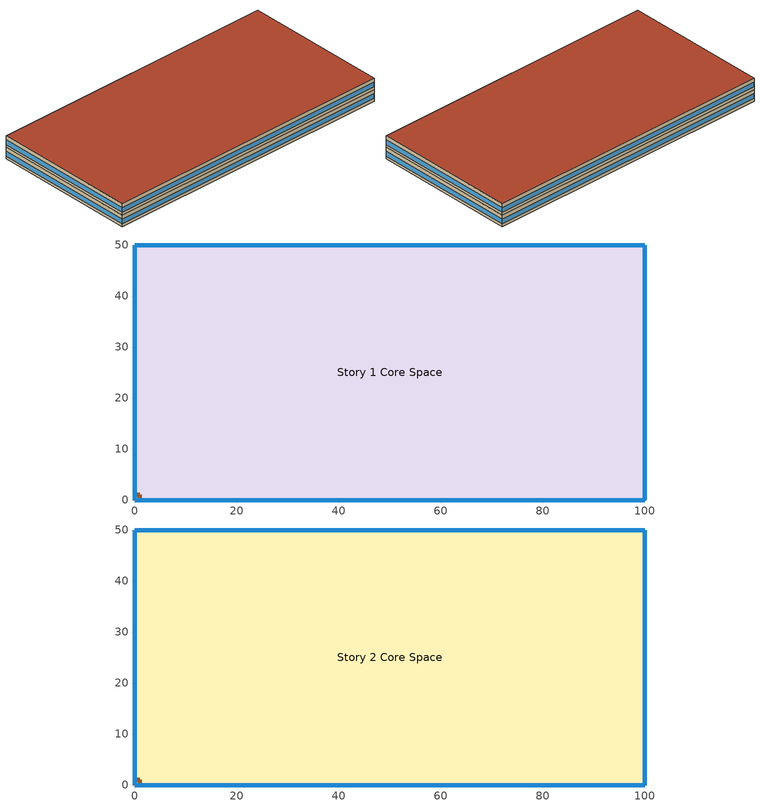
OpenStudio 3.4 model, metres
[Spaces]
Story 1 Core Space
 floor ground: 0,0 0,50 100,50 100,0 z0
 wall outside: 0,50 0,0 100,0 100,50 0,50 z0:4
 window: 0,49.97 0,0.03 / 99.97,50 0.03,50 / 0.03,0 99.97,0 / 100,0.03 100,49.97 z1:2.6
 door inside: 0,0 1,0 1,1 0,1 z0
Story 2 Core Space
 floor to Story 1 Core Space: 0,0 0,50 100,50 100,0 z4
 wall outside: 0,50 0,0 100,0 100,50 0,50 z4:8
 window: 0.03,0 99.97,0 / 99.97,50 0.03,50 / 100,0.03 100,49.97 / 0,49.97 0,0.03 z5:6.6
 door inside: 0,1 1,1 1,0 0,0 z4
 roof outside: 100,0 100,50 0,50 0,0 z8
[Building]
Building 1: Space Type=Baseline Model Space Type; Default Construction Set=ASHRAE_189.1-2009_ClimateZone 4-5 (mdoff)_ConstSet
[SizingPeriod:DesignDay] Barometric Pressure {Pa}=98934; Rain Indicator=No; Snow Indicator=No; Day of Month=21; Daylight Saving Time Indicator=No; Humidity Condition Type=Wetbulb; Dry-Bulb Temperature Range Modifier Type=DefaultMultipliers
Name | Maximum Dry-Bulb Temperature {C} | Daily Dry-Bulb Temperature Range {deltaC} | Wind Speed {m/s} | Wind Direction {deg} | Sky Clearness | Month | Day Type | Wetbulb or DewPoint at Maximum Dry-Bulb {C} | Solar Model Indicator | ASHRAE Clear Sky Optical Depth for Beam Irradiance | ASHRAE Clear Sky Optical Depth for Diffuse Irradiance
Chicago Ohare Intl Ap Ann Htg 99.6% Condns DB | -20 | 0 | 4.9 | 270 | 0 | 1 | WinterDesignDay | -20 | ASHRAEClearSky
Chicago Ohare Intl Ap Ann Clg .4% Condns DB=>MWB | 33.3 | 10.5 | 5.2 | 230 |  | 7 | SummerDesignDay | 23.7 | ASHRAETau | 0.455 | 2.05
[DefaultConstructionSet]
ASHRAE_189.1-2009_ClimateZone 4-5 (mdoff)_ConstSet: Default Exterior Surface Constructions=ASHRAE_189.1-2009_ClimateZone 4-5 (mdoff)_Exterior_DefSurfCons; Default Interior Surface Constructions=000_Interior_DefSurfCons; Default Ground Contact Surface Constructions=000_Ground_DefSurfCons; Default Exterior SubSurface Constructions=ASHRAE_189.1-2009_ClimateZone 4-5 (mdoff)_Exterior_DefSubCons; Default Interior SubSurface Constructions=000_Interior_DefSubCons; Interior Partition Construction=000_Interior Partition
[DefaultSurfaceConstructions]
Name | Floor Construction | Wall Construction | Roof Ceiling Construction
ASHRAE_189.1-2009_ClimateZone 4-5 (mdoff)_Exterior_DefSurfCons | 000_ExtSlabCarpet_4in_ClimateZone 1-8 | ASHRAE_189.1-2009_ExtWall_SteelFrame_ClimateZone 4-8 | ASHRAE_189.1-2009_ExtRoof_IEAD_ClimateZone 2-5
000_Interior_DefSurfCons | 000_Interior Floor | 000_Interior Wall | 000_Interior Ceiling
000_Ground_DefSurfCons | 000_ExtSlabCarpet_4in_ClimateZone 1-8 | 000_ExtSlabCarpet_4in_ClimateZone 1-8 | 000_ExtSlabCarpet_4in_ClimateZone 1-8
[DefaultSubSurfaceConstructions] Glass Door Construction=000_Exterior Window; Skylight Construction=000_Exterior Window; Tubular Daylight Dome Construction=000_Interior Window; Tubular Daylight Diffuser Construction=000_Interior Window
Name | Fixed Window Construction | Operable Window Construction | Door Construction
ASHRAE_189.1-2009_ClimateZone 4-5 (mdoff)_Exterior_DefSubCons | ASHRAE_189.1-2009_ExtWindow_ClimateZone 4-5 | ASHRAE_189.1-2009_ExtWindow_ClimateZone 4-5 | 000_Exterior Door
000_Interior_DefSubCons | 000_Interior Window | 000_Interior Window | 000_Interior Door
[Construction]
000_Interior Partition; 000_Interior Door: 000_G05 25mm wood
000_ExtSlabCarpet_4in_ClimateZone 1-8: MAT-CC05 4 HW CONCRETE, CP02 CARPET PAD
ASHRAE_189.1-2009_ExtWall_SteelFrame_ClimateZone 4-8: MAT-SHEATH, Wall Insulation [39], 1/2IN Gypsum
ASHRAE_189.1-2009_ExtRoof_IEAD_ClimateZone 2-5: Roof Membrane, Roof Insulation [21], Metal Decking
000_Interior Floor: 000_F16 Acoustic tile, 000_F05 Ceiling air space resistance, 000_M11 100mm lightweight concrete
000_Interior Wall: 000_G01a 19mm gypsum board, 000_F04 Wall air space resistance, 000_G01a 19mm gypsum board
000_Interior Ceiling: 000_M11 100mm lightweight concrete, 000_F05 Ceiling air space resistance, 000_F16 Acoustic tile
ASHRAE_189.1-2009_ExtWindow_ClimateZone 4-5: Theoretical Glass [207]
000_Exterior Door: 000_F08 Metal surface, 000_I01 25mm insulation board
000_Exterior Window: 000_Clear 3mm, 000_Air 13mm, 000_Clear 3mm
000_Interior Window: 000_Clear 3mm
[Material]
Name | Roughness | Thickness {m} | Conductivity {W/m-K} | Density {kg/m3} | Specific Heat {J/kg-K} | Thermal Absorptance | Solar Absorptance | Visible Absorptance
000_G05 25mm wood | MediumSmooth | 0.0254 | 0.15 | 608 | 1630
MAT-CC05 4 HW CONCRETE | Rough | 0.1016 | 1.311 | 2240 | 836.8 | 0.9 | 0.7 | 0.7
Wall Insulation [39] | MediumRough | 0.1184 | 0.045 | 265 | 836.8 | 0.9 | 0.7 | 0.7
1/2IN Gypsum | Smooth | 0.0127 | 0.16 | 784.9 | 830 | 0.9 | 0.92 | 0.92
Roof Membrane | VeryRough | 0.0095 | 0.16 | 1121.29 | 1460 | 0.9 | 0.7 | 0.7
Roof Insulation [21] | MediumRough | 0.2105 | 0.049 | 265 | 836.8 | 0.9 | 0.7 | 0.7
Metal Decking | MediumSmooth | 0.0015 | 45.006 | 7680 | 418.4 | 0.9 | 0.7 | 0.3
000_F16 Acoustic tile | MediumSmooth | 0.0191 | 0.06 | 368 | 590
000_M11 100mm lightweight concrete | MediumRough | 0.1016 | 0.53 | 1280 | 840
000_G01a 19mm gypsum board | MediumSmooth | 0.019 | 0.16 | 800 | 1090
000_F08 Metal surface | Smooth | 0.0008 | 45.28 | 7824 | 500
000_I01 25mm insulation board | MediumRough | 0.0254 | 0.03 | 43 | 1210
[Material:NoMass] Thermal Absorptance=0.9; Solar Absorptance=0.7
Name | Roughness | Thermal Resistance {m2-K/W} | Visible Absorptance
CP02 CARPET PAD | VeryRough | 0.2165 | 0.8
MAT-SHEATH | Rough | 0.3626 | 0.7
[Material:AirGap]
Name | Thermal Resistance {m2-K/W}
000_F05 Ceiling air space resistance | 0.18
000_F04 Wall air space resistance | 0.15
[WindowMaterial:Glazing] Optical Data Type=SpectralAverage; Thickness {m}=0.003; Infrared Transmittance at Normal Incidence=0
Name | Solar Transmittance at Normal Incidence | Front Side Solar Reflectance at Normal Incidence | Back Side Solar Reflectance at Normal Incidence | Visible Transmittance at Normal Incidence | Front Side Visible Reflectance at Normal Incidence | Back Side Visible Reflectance at Normal Incidence | Front Side Infrared Hemispherical Emissivity | Back Side Infrared Hemispherical Emissivity | Conductivity {W/m-K} | Dirt Correction Factor for Solar and Visible Transmittance | Solar Diffusing
Theoretical Glass [207] | 0.3311 | 0.6189 | 0.6189 | 0.44 | 0.51 | 0.51 | 0.9 | 0.9 | 0.0133 | 1 | No
000_Clear 3mm | 0.837 | 0.075 | 0.075 | 0.898 | 0.081 | 0.081 | 0.84 | 0.84 | 0.9
[WindowMaterial:Gas]
000_Air 13mm: Gas Type=Air; Thickness {m}=0.0127
[BuildingStory] Nominal Floor to Floor Height {m}=4
Name | Nominal Z Coordinate {m}
Story 1 | 0
Story 2 | 4
[Space]
Name | Building Story | Thermal Zone
Story 1 Core Space | Story 1 | Story 1 Core Thermal Zone
Story 2 Core Space | Story 2 | Story 2 Core Thermal Zone
[ThermalZone] Use Ideal Air Loads=No
Story 1 Core Thermal Zone; Story 2 Core Thermal Zone
[Sizing:Zone] Zone Cooling Design Supply Air Temperature Input Method=SupplyAirTemperature; Zone Cooling Design Supply Air Temperature {C}=14; Zone Cooling Design Supply Air Temperature Difference {deltaC}=11.11; Zone Heating Design Supply Air Temperature Input Method=SupplyAirTemperature; Zone Heating Design Supply Air Temperature {C}=40; Zone Heating Design Supply Air Temperature Difference {deltaC}=11.11; Zone Cooling Design Supply Air Humidity Ratio {kg-H2O/kg-air}=0.0085; Zone Heating Design Supply Air Humidity Ratio {kg-H2O/kg-air}=0.008; Cooling Design Air Flow Method=DesignDay; Heating Design Air Flow Method=DesignDay; Account for Dedicated Outdoor Air System=No; Dedicated Outdoor Air System Control Strategy=NeutralSupplyAir; Dedicated Outdoor Air Low Setpoint Temperature for Design {C}=autosize; Dedicated Outdoor Air High Setpoint Temperature for Design {C}=autosize
Story 1 Core Thermal Zone; Story 2 Core Thermal Zone
[SpaceType]
Baseline Model Space Type: Default Schedule Set=Baseline Model Schedule Set; Design Specification Outdoor Air Object=Baseline Model OA
[DefaultScheduleSet]
Baseline Model Schedule Set: Number of People Schedule=Baseline Model People Lights and Equipment Schedule; People Activity Level Schedule=Baseline Model People Activity Schedule; Lighting Schedule=Baseline Model People Lights and Equipment Schedule; Electric Equipment Schedule=Baseline Model People Lights and Equipment Schedule; Infiltration Schedule=Baseline Model Infiltration Schedule
[DesignSpecification:OutdoorAir]
Baseline Model OA: Outdoor Air Method=Sum; Outdoor Air Flow per Person {m3/s-person}=0.00943895
[People:Definition]
Baseline Model People Definition: Number of People Calculation Method=People/Area; People per Space Floor Area {person/m2}=0.0538196; Fraction Radiant=0.3
[People]
Baseline Model People: People Definition=Baseline Model People Definition; Space or SpaceType=Baseline Model Space Type; Multiplier=1
[Lights:Definition]
Baseline Model Lights Definition: Design Level Calculation Method=Watts/Area; Watts per Space Floor Area {W/m2}=10.7639
[Lights]
Baseline Model Lights: Lights Definition=Baseline Model Lights Definition; Space or SpaceType=Baseline Model Space Type; Fraction Replaceable=1
[ElectricEquipment:Definition]
Baseline Model Electric Equipment Definition: Design Level Calculation Method=Watts/Area; Watts per Space Floor Area {W/m2}=10.7639
[ElectricEquipment]
Baseline Model Electric Equipment: Electric Equipment Definition=Baseline Model Electric Equipment Definition; Space or SpaceType=Baseline Model Space Type
[Schedule:Ruleset]
Name | Default Day Schedule | Summer Design Day Schedule | Winter Design Day Schedule
Baseline Model Infiltration Schedule | Baseline Model Infiltration Schedule Schedule All Days | Baseline Model Infiltration Schedule Summer Design Day | Baseline Model Infiltration Schedule Winter Design Day
Baseline Model People Lights and Equipment Schedule | Baseline Model People Lights and Equipment Schedule Schedule Week Day | Baseline Model People Lights and Equipment Schedule Summer Design Day | Baseline Model People Lights and Equipment Schedule Winter Design Day
Baseline Model People Activity Schedule | Baseline Model People Activity Schedule Default
[Schedule:Day]
Baseline Model Infiltration Schedule Schedule All Days: 6, 0, 1, 22, 0, 0.25, 24, 0, 1
Baseline Model Infiltration Schedule Winter Design Day; Baseline Model Infiltration Schedule Summer Design Day; Baseline Model People Lights and Equipment Schedule Summer Design Day: 24, 0, 1
Baseline Model People Lights and Equipment Schedule Schedule Week Day: 6, 0, 0, 7, 0, 0.1, 8, 0, 0.2, 12, 0, 0.95, 13, 0, 0.5, 17, 0, 0.95, 18, 0, 0.7, 20, 0, 0.4, 22, 0, 0.1, 24, 0, 0.05
Baseline Model People Lights and Equipment Schedule Winter Design Day; Baseline Model People Lights and Equipment Schedule Schedule Sunday: 24, 0, 0
Baseline Model People Lights and Equipment Schedule Saturday: 6, 0, 0, 8, 0, 0.1, 14, 0, 0.5, 17, 0, 0.1, 24, 0, 0
Baseline Model People Activity Schedule Default: 24, 0, 120
[Schedule:Rule] Schedule Ruleset=Baseline Model People Lights and Equipment Schedule
Name | Rule Order | Day Schedule | Apply Saturday | Apply Sunday
Baseline Model People Lights and Equipment Schedule Saturday Rule | 1 | Baseline Model People Lights and Equipment Schedule Saturday | Yes
Baseline Model People Lights and Equipment Schedule Sunday Rule | 0 | Baseline Model People Lights and Equipment Schedule Schedule Sunday |  | Yes
[AirflowNetworkSimulationControl]
Airflow Network Simulation Control 1: AirflowNetwork Control=MultizoneWithoutDistribution
[AirflowNetworkZone]
Name | Thermal Zone | Minimum Venting Open Factor
Airflow Network Zone 1 | Story 2 Core Thermal Zone | 0.1
Airflow Network Zone 2 | Story 1 Core Thermal Zone | 0.2
[AirflowNetworkSimpleOpening]
Airflow Network Simple Opening 1: Air Mass Flow Coefficient When Opening is Closed {kg/s-m}=1; Air Mass Flow Exponent When Opening is Closed=0.65; Minimum Density Difference for Two-Way Flow {kg/m3}=0.5; Discharge Coefficient=0.5
[AirflowNetworkSurface]
Name | Leakage Component | Window/Door Opening Factor, or Crack Factor
Story 1 Core Space Exterior Wall 1 Window | Airflow Network Simple Opening 1 | 0.1
Story 1 Core Space Exterior Wall 2 Window | Airflow Network Detailed Opening 1 | 0.2
Sub Surface 1 | Airflow Network Horizontal Opening 1
Story 1 Core Space Exterior Wall | Airflow Network Effective Leakage Area 1
Story 2 Core Space Exterior Wall | Airflow Network Effective Leakage Area 2
Story 1 Core Space Exterior Wall 1 | Airflow Network Specified Flow Rate 1
[AirflowNetworkDetailedOpening]
Airflow Network Detailed Opening 1: Air Mass Flow Coefficient When Opening is Closed {kg/s-m}=1; Opening Factor 1=0; Discharge Coefficient for Opening Factor 1=0.01; Width Factor for Opening Factor 1=0; Height Factor for Opening Factor 1=0; Start Height Factor for Opening Factor 1=0; Opening Factor 2=1; Discharge Coefficient for Opening Factor 2=0.5; Width Factor for Opening Factor 2=1; Height Factor for Opening Factor 2=1; Start Height Factor for Opening Factor 2=0
[AirflowNetworkHorizontalOpening]
Airflow Network Horizontal Opening 1: Air Mass Flow Coefficient When Opening is Closed {kg/s-m}=0.5; Air Mass Flow Exponent When Opening is Closed=0.65; Sloping Plane Angle {deg}=90; Discharge Coefficient=0.5
[AirflowNetworkEffectiveLeakageArea] Discharge Coefficient=1; Reference Pressure Difference {Pa}=4; Air Mass Flow Exponent=0.65
Name | Effective Leakage Area {m2}
Airflow Network Effective Leakage Area 1 | 1
Airflow Network Effective Leakage Area 2 | 2
[AirflowNetworkSpecifiedFlowRate]
Airflow Network Specified Flow Rate 1: Air Flow Value=10
